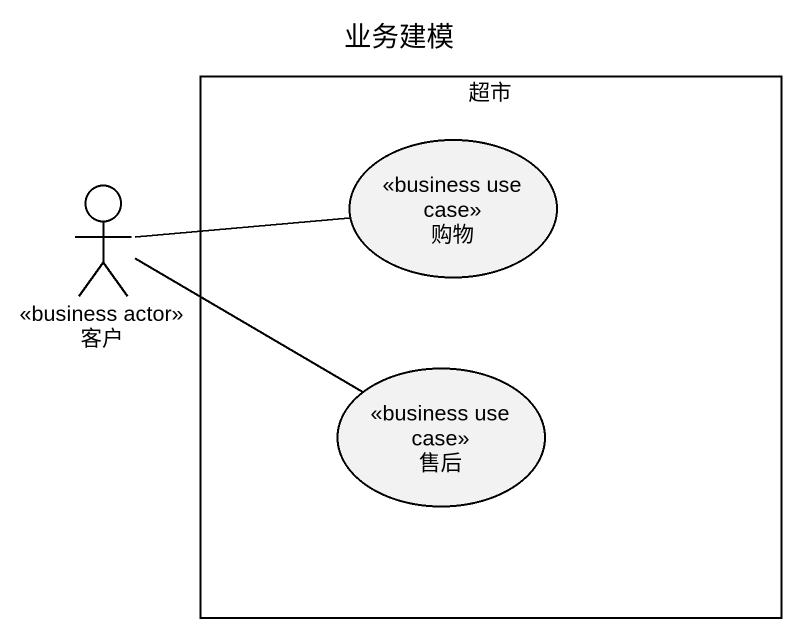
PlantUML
@startuml
title 业务建模
rectangle 超市 {
  usecase 购物 <<business use case>>
  usecase 售后 <<business use case>>
}
actor 客户 <<business actor>>
客户 -right- 购物
客户 -right- 售后
@enduml
